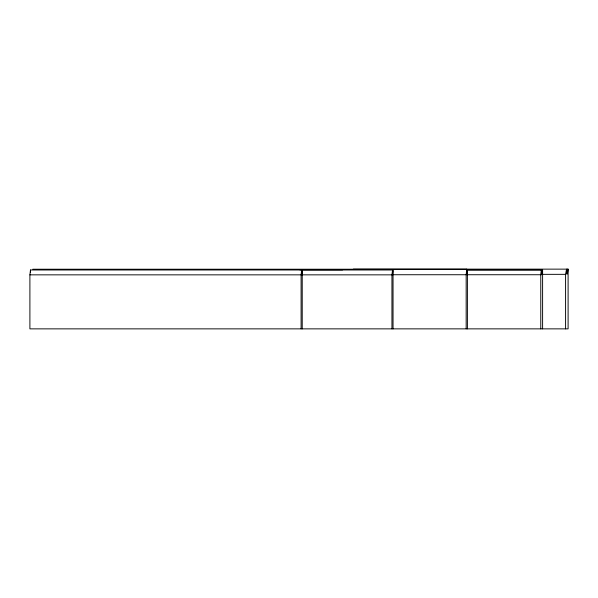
<?xml version="1.0" encoding="UTF-8"?>
<svg xmlns="http://www.w3.org/2000/svg" width="598" height="598" viewBox="0 0 598 598"><rect width="100%" height="100%" fill="white"/><g stroke="black" fill="none" stroke-linecap="round" stroke-linejoin="round"><path stroke-width="0.9" d="M466.163 328.863L466.163 274.736L466.761 269.227L32.726 269.227M466.335 269.982L541.908 269.982L541.392 274.826L541.392 269.982L540.771 274.736L540.771 328.863M353.351 269.137L568.1 269.137L568.1 328.863L29.9 328.863L29.9 274.848L30.476 269.982L392.527 269.982L392.527 275.005L393.043 270.251L393.043 328.863M301.1 328.863L301.1 274.848L301.676 269.982L301.676 275.005L302.229 269.892L302.229 328.863M391.944 328.863L391.944 274.848L392.527 269.982M568.1 269.137L567.382 274.041L567.382 269.137L566.56 274.041L566.56 269.137L565.588 274.34L565.588 328.863M467.031 269.818L542.603 269.818L541.915 274.34L541.908 269.982M299.89 269.855L342.609 269.855M542.311 274.34L565.588 274.34M393.043 274.736L466.163 274.736M467.404 274.736L540.771 274.736M29.9 274.848L301.1 274.848M302.229 274.848L391.944 274.848M542.603 269.818L542.603 328.863M467.404 328.863L467.404 269.93L466.761 274.736L466.761 269.227M30.476 269.982L30.476 272.494"/></g></svg>
